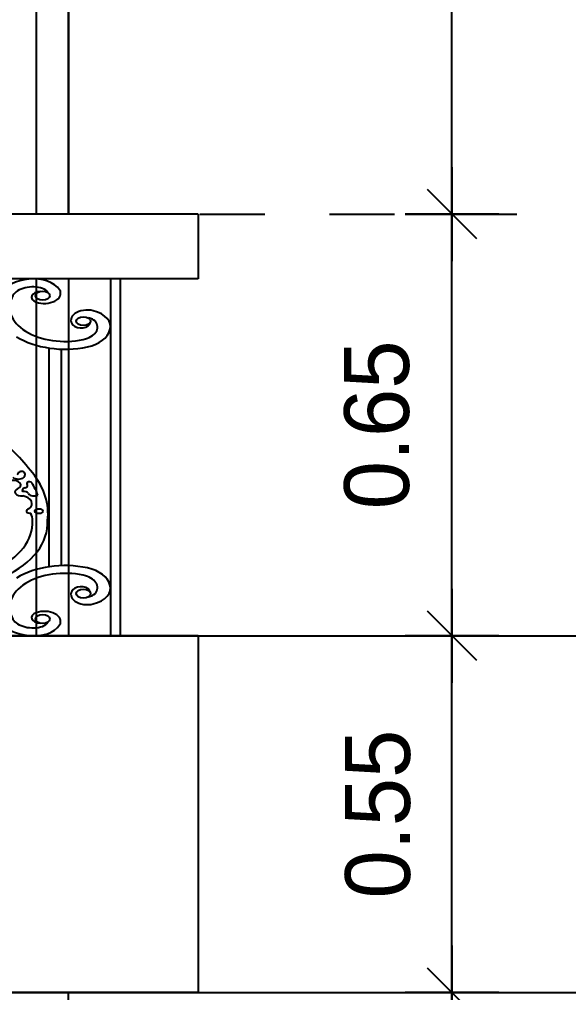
# Model space of a CAD drawing. Extents: x 185 to 567, y -69 to 170.
# Drawn here: x 339.788 to 340.635, y -24.636 to -23.136 of the extents above; entities that cross this region are included whole.
import ezdxf

# ---------------------------------------------------------------- set-up
doc = ezdxf.new("R2010")
doc.units = 0
doc.header["$LTSCALE"] = 0.25
doc.header["$MEASUREMENT"] = 0
doc.header["$PDMODE"] = 35
doc.header["$PDSIZE"] = -1
doc.linetypes.add('DOT2', pattern=[0.125, 0, -0.125])
doc.layers.get('0').update_dxf_attribs({"linetype": 'CONTINUOUS'})
doc.layers.get('Defpoints').update_dxf_attribs({"linetype": 'CONTINUOUS'})
for name, color, linetype in [('A-ELV 6', 71, 'CONTINUOUS'), ('A-FerFroge', 156, 'CONTINUOUS'), ('A-groves', 8, 'CONTINUOUS'), ('A-IDM', 221, 'CONTINUOUS'), ('A-WIN', 3, 'CONTINUOUS')]:
    doc.layers.add(name, color=color, linetype=linetype)
doc.styles.add('XARAB', font='xarab.shx')
doc.dimstyles.new('DIM50', dxfattribs={"dimtxt": 0.1, "dimasz": 0.06, "dimexe": 0.1, "dimexo": 0, "dimgap": 0.05, "dimtad": 1, "dimzin": 3, "dimdsep": 46, "dimtxsty": 'XARAB', "dimblk": 'DTICK', "dimcen": 0.09, "dimclrd": 256, "dimclre": 5, "dimclrt": 3, "dimadec": 0, "dimazin": 3, "dimtfac": 1, "dimtix": 1, "dimtmove": 2, "dimatfit": 0, "dimldrblk": 'DTICK', "dimfxl": 0.15, "dimtolj": 1, "dimtzin": 3, "dimlwd": -3, "dimlwe": -3, "dimarcsym": 0})

# ---------------------------------------------------------------- blocks, each defined once
blk = doc.blocks.new('winnnn')
for p, q in [((-0.7, 0), (-0.7, -1.3)), ((-0.65, -0.05), (-0.65, -1.3)), ((-0.7, -1.4), (-0.7, -1.95)), ((-0.65, -1.4), (-0.65, -1.95))]:
    blk.add_line(p, q)
blk = doc.blocks.new('A$C50FD488D')
for p, q in [((0.20898, -0.64825), (0.20898, -0.10089)), ((0.21864, -0.09984), (0.21864, -0.64928)), ((0.26612, -0.20809), (0.26612, -0.54191)), ((0.27787, -0.20638), (0.27787, -0.54362))]:
    blk.add_line(p, q)
at = {"extrusion": (0, 0, -1)}
for centre, major_axis, start_param, end_param in [((0.29208, -0.12577), (-0.02613, 0), 0.359204, 1.773868), ((0.29336, -0.13245), (-0.03261, 0), 1.693369, 2.794993), ((0.29336, -0.13245), (0.02049, 0), 4.240292, 5.936586), ((0.28234, -0.12216), (0.01573, 0), 1.044957, 3.500797), ((0.29208, -0.12577), (0.01401, 0), 3.500797, 4.101526), ((0.28579, -0.12802), (-0.00887, 0), 1.609909, 4.186549), ((0.26246, -0.14359), (-0.05339, 0), 2.793121, 3.920657), ((0.24477, -0.17302), (0.02613, 0), 2.925853, 4.340517), ((0.24099, -0.16346), (0.01573, 0), 4.340517, 6.796357), ((0.2447, -0.16501), (0.00696, 0), 3.141593, 9.424778), ((0.25156, -0.1742), (0.02049, 0), 1.904728, 3.601022), ((0.24477, -0.17302), (0.01401, 0), 3.739788, 4.340517), ((0.24697, -0.16679), (0.00887, 0), 0.513172, 3.089812), ((0.25156, -0.1742), (0.03261, 0), 1.904728, 3.006352), ((0.26246, -0.14359), (-0.05339, 0), 3.920657, 5.048192), ((0.26246, -0.14359), (-0.06551, 0), 3.920657, 5.048192), ((0.69358, -0.5929), (-0.44559, 0), 0.456975, 0.619356), ((0.4242, -0.46228), (0.14541, 0), 3.070847, 3.598568), ((0.30857, -0.40164), (-0.00766, 0), -0.544841, 0.757911), ((0.30314, -0.40134), (-0.00496, 0), 1.545099, 3.312198), ((0.29676, -0.41515), (-0.00258, 0), 0.190764, 3.677531), ((0.3074, -0.40234), (-0.00629, 0), 3.685922, 5.738345), ((0.31218, -0.41761), (0.00705, 0), 2.192956, 4.9735), ((0.4249, -0.46367), (-0.13981, 0), 0.223137, 0.363351), ((0.3022, -0.41834), (-0.00375, 0), -1.206139, 0.535939), ((0.29929, -0.42587), (-0.00441, 0), 1.935454, 3.61259), ((0.29223, -0.42884), (-0.00571, 0), 3.508652, 5.408534), ((0.30218, -0.43262), (-0.00495, 0), 0.367059, 1.782679), ((0.30439, -0.42832), (-0.00631, 0), 2.192956, 4.91313), ((0.30691, -0.44633), (0.01266, 0), 2.444401, 4.409658), ((0.28765, -0.45782), (0.0038, 0), 3.141593, 9.424778), ((0.29589, -0.45768), (0.00362, 0), -1.200664, 1.691177), ((0.32166, -0.47093), (0.02799, 0), 3.087824, 3.501086), ((0.38528, -0.47561), (0.10617, 0), 2.22596, 3.172079), ((0.38539, -0.47558), (0.09174, 0), 2.216856, 3.176603), ((0.26246, -0.60641), (0.06551, 0), 4.376586, 5.504121), ((0.25156, -0.5758), (-0.03261, 0), 0.13524, 1.236864), ((0.26246, -0.60641), (0.05339, 0), 4.376586, 5.504121), ((0.25156, -0.5758), (0.02049, 0), 2.682163, 4.378457), ((0.24477, -0.57698), (-0.02613, 0), -1.198924, 0.21574), ((0.26246, -0.60641), (0.05339, 0), -0.779064, 0.348471), ((0.24099, -0.58654), (-0.01573, 0), 2.628421, 5.084261), ((0.2447, -0.58499), (0.00696, 0), 3.141593, 9.424778), ((0.24697, -0.58321), (-0.00887, 0), 0.05178, 2.628421), ((0.24477, -0.57698), (-0.01401, 0), -1.198924, -0.598195), ((0.28234, -0.62784), (-0.01573, 0), -0.359204, 2.096636), ((0.28396, -0.6242), (0.00696, 0), 3.141593, 9.424778), ((0.28579, -0.62198), (0.00887, 0), -1.044957, 1.531684), ((0.29336, -0.61755), (-0.02049, 0), 3.488192, 5.184486), ((0.29208, -0.62423), (0.02613, 0), 1.367724, 2.782388), ((0.29208, -0.62423), (-0.01401, 0), -0.959933, -0.359204), ((0.29336, -0.61755), (0.03261, 0), 0.3466, 1.448224)]:
    blk.add_ellipse(centre, major_axis=major_axis, ratio=0.986193, start_param=start_param, end_param=end_param, dxfattribs=at)
blk.add_ellipse((0.28396, -0.1258), major_axis=(-0.00696, 0), ratio=0.986193, dxfattribs=at)
blk = doc.blocks.new('winnn')
for p, q in [((-0.7, 0), (0.7, 0)), ((0.7, -1.8), (0.7, 0)), ((0.9, -1.8), (-0.9, -1.8)), ((0.9, -1.8), (0.9, -1.9)), ((0.9, -1.9), (-0.9, -1.9)), ((0.9, -2.45), (-0.9, -2.45)), ((0.9, -2.45), (0.9, -3, 0)), ((0.9, -3, 0), (-0.9, -3, 0))]:
    blk.add_line(p, q)
at = {"layer": 'A-FerFroge', "xscale": -1.6}
blk.add_blockref('A$C50FD488D', (1.1143, -1.8), dxfattribs=at)
at = {"layer": 'A-WIN', "xscale": -1}
blk.add_blockref('winnnn', (0, -0.5), dxfattribs=at)
blk = doc.blocks.new('DTICK')
for p, q in [((0, 1.207), (0, -1.207)), ((-1.207, 0), (1.207, 0))]:
    blk.add_line(p, q)
at = {"color": 3}
blk.add_line((-0.629, -0.629), (0.629, 0.629), dxfattribs=at)
blk = doc.blocks.new('*D1768')
at = {"layer": 'A-IDM', "color": 5, "linetype": 'DOT2', "lineweight": -3, "transparency": 16777216}
for p, q in [((340.0663, -24.0856), (340.5551, -24.0856)), ((340.0663, -24.6356), (340.5551, -24.6356))]:
    blk.add_line(p, q, dxfattribs=at)
at = {"layer": 'A-IDM', "lineweight": -3, "transparency": 16777216}
blk.add_line((340.4551, -24.5756), (340.4551, -24.1456), dxfattribs=at)
at = {"layer": 'Defpoints', "color": 0, "transparency": 16777216}
for p in [(340.0663, -24.0856, 0), (340.4551, -24.0856), (340.0663, -24.6356, 0)]:
    blk.add_point(p, dxfattribs=at)
at = {"layer": 'A-IDM', "lineweight": -3, "transparency": 16777216, "xscale": 0.06, "yscale": 0.06, "zscale": 0.06}
for p, rotation in [((340.4551, -24.0856), 90), ((340.4551, -24.6356), 270)]:
    blk.add_blockref('DTICK', p, dxfattribs=dict(at, rotation=rotation))
at = {"layer": 'A-IDM', "color": 3, "transparency": 16777216, "insert": (340.341, -24.3606), "char_height": 0.1, "attachment_point": 5, "rotation": 90, "style": 'XARAB'}
blk.add_mtext('\\A1;0.55', dxfattribs=at)
blk = doc.blocks.new('*D1769')
at = {"layer": 'A-IDM', "color": 5, "linetype": 'DOT2', "lineweight": -3, "transparency": 16777216}
for p, q in [((340.0663, -23.4356), (340.5551, -23.4356)), ((340.0663, -24.0856), (340.5551, -24.0856))]:
    blk.add_line(p, q, dxfattribs=at)
at = {"layer": 'A-IDM', "lineweight": -3, "transparency": 16777216}
blk.add_line((340.4551, -24.0256), (340.4551, -23.4956), dxfattribs=at)
at = {"layer": 'Defpoints', "color": 0, "transparency": 16777216}
for p in [(340.0663, -23.4356, 0), (340.4551, -23.4356), (340.0663, -24.0856, 0)]:
    blk.add_point(p, dxfattribs=at)
at = {"layer": 'A-IDM', "lineweight": -3, "transparency": 16777216, "xscale": 0.06, "yscale": 0.06, "zscale": 0.06}
for p, rotation in [((340.4551, -23.4356), 90), ((340.4551, -24.0856), 270)]:
    blk.add_blockref('DTICK', p, dxfattribs=dict(at, rotation=rotation))
at = {"layer": 'A-IDM', "color": 3, "transparency": 16777216, "insert": (340.3395, -23.7606), "char_height": 0.1, "attachment_point": 5, "rotation": 90, "style": 'XARAB'}
blk.add_mtext('\\A1;0.65', dxfattribs=at)
blk = doc.blocks.new('*D1770')
at = {"layer": 'A-IDM', "color": 5, "linetype": 'DOT2', "lineweight": -3, "transparency": 16777216}
for p, q in [((339.8813, -22.1356), (340.5551, -22.1356)), ((340.0663, -23.4356), (340.5551, -23.4356))]:
    blk.add_line(p, q, dxfattribs=at)
at = {"layer": 'A-IDM', "lineweight": -3, "transparency": 16777216}
blk.add_line((340.4551, -23.3756), (340.4551, -22.1956), dxfattribs=at)
at = {"layer": 'Defpoints', "color": 0, "transparency": 16777216}
for p in [(339.8813, -22.1356, 0), (340.4551, -22.1356), (340.0663, -23.4356, 0)]:
    blk.add_point(p, dxfattribs=at)
at = {"layer": 'A-IDM', "lineweight": -3, "transparency": 16777216, "xscale": 0.06, "yscale": 0.06, "zscale": 0.06}
for p, rotation in [((340.4551, -22.1356), 90), ((340.4551, -23.4356), 270)]:
    blk.add_blockref('DTICK', p, dxfattribs=dict(at, rotation=rotation))
at = {"layer": 'A-IDM', "color": 3, "transparency": 16777216, "insert": (340.3397, -22.7856), "char_height": 0.1, "attachment_point": 5, "rotation": 90, "style": 'XARAB'}
blk.add_mtext('\\A1;1.30', dxfattribs=at)
blk = doc.blocks.new('*D1785')
at = {"layer": 'A-IDM', "color": 5, "linetype": 'DOT2', "lineweight": -3, "transparency": 16777216}
for p, q in [((340.0663, -24.6356), (340.5551, -24.6356)), ((339.8813, -25.1356), (340.5551, -25.1356))]:
    blk.add_line(p, q, dxfattribs=at)
at = {"layer": 'A-IDM', "lineweight": -3, "transparency": 16777216}
blk.add_line((340.4551, -25.0756), (340.4551, -24.6956), dxfattribs=at)
at = {"layer": 'Defpoints', "color": 0, "transparency": 16777216}
for p in [(340.0663, -24.6356, 0), (340.4551, -24.6356), (339.8813, -25.1356, 0)]:
    blk.add_point(p, dxfattribs=at)
at = {"layer": 'A-IDM', "lineweight": -3, "transparency": 16777216, "xscale": 0.06, "yscale": 0.06, "zscale": 0.06}
for p, rotation in [((340.4551, -24.6356), 90), ((340.4551, -25.1356), 270)]:
    blk.add_blockref('DTICK', p, dxfattribs=dict(at, rotation=rotation))
at = {"layer": 'A-IDM', "color": 3, "transparency": 16777216, "insert": (340.341, -24.8856), "char_height": 0.1, "attachment_point": 5, "rotation": 90, "style": 'XARAB'}
blk.add_mtext('\\A1;0.50', dxfattribs=at)

msp = doc.modelspace()

# ---------------------------------------------------------------- linework, layer by layer
at = {"layer": 'A-groves'}
for p, q in [((330.2015, -24.0857), (344.1615, -24.0857)), ((330.2015, -24.6357), (344.1615, -24.6357))]:
    msp.add_line(p, q, dxfattribs=at)

# ---------------------------------------------------------------- block references
at = {"layer": 'A-ELV 6'}
for p in [(339.1639, -21.6357), (339.1639, -24.6357)]:
    msp.add_blockref('winnn', p, dxfattribs=at)

# ---------------------------------------------------------------- dimensions: what is measured, and where the dimension line sits
at = {"layer": 'A-IDM'}
for base, p1, p2, picture, middle in [((340.4551, -22.1356, 0), (340.0663, -23.4356, 0), (339.8813, -22.1356, 0), '*D1770', (340.3397, -22.7856, 0)), ((340.4551, -23.4356, 0), (340.0663, -24.0856, 0), (340.0663, -23.4356, 0), '*D1769', (340.3395, -23.7606, 0)), ((340.4551, -24.0856, 0), (340.0663, -24.6356, 0), (340.0663, -24.0856, 0), '*D1768', (340.341, -24.3606, 0)), ((340.4551, -24.6356, 0), (339.8813, -25.1356, 0), (340.0663, -24.6356, 0), '*D1785', (340.341, -24.8856, 0))]:
    dim = msp.add_linear_dim(base=base, p1=p1, p2=p2, angle=90, dimstyle='DIM50', override={"dimfxl": 0.15}, dxfattribs=at)
    dim.commit()
    dim.dimension.update_dxf_attribs({"geometry": picture, "text_midpoint": middle})

doc.saveas('drawing.dxf')
